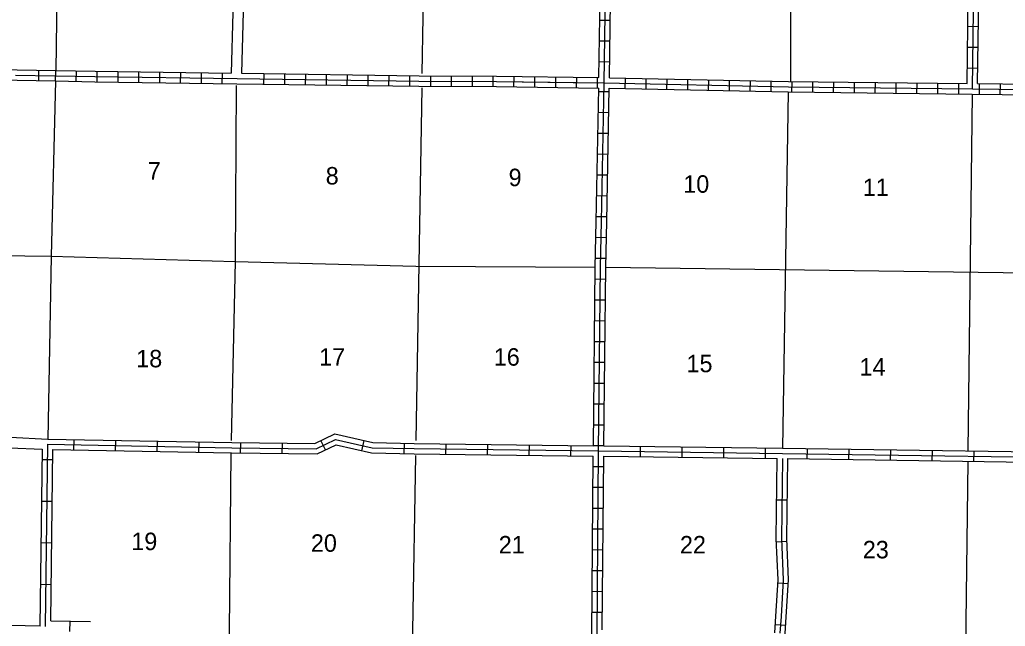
# Model space of a CAD drawing. Extents: x 1172052 to 1638052, y 15900200 to 16275684.
# Drawn here: x 1311778 to 1339989, y 15972913 to 15990290 of the extents above; entities that cross this region are included whole.
import ezdxf

# ---------------------------------------------------------------- set-up
doc = ezdxf.new("R2010")
doc.units = 0
for name, color, linetype in [('L11', 7, 'Continuous'), ('L13', 7, 'Continuous'), ('L14', 7, 'Continuous'), ('L8', 7, 'Continuous'), ('L9', 7, 'Continuous')]:
    doc.layers.add(name, color=color, linetype=linetype)

msp = doc.modelspace()

# ---------------------------------------------------------------- linework, layer by layer
at = {"layer": 'L11'}
for points in [[(1317970, 15993978), (1317827, 15988758)], [(1318262, 15993676), (1318127, 15988754)], [(1307288, 15978411), (1311505, 15978328), (1312583, 15978278)], [(1307282, 15978111), (1311495, 15978028), (1312423, 15977985)]]:
    msp.add_lwpolyline(points, dxfattribs=at)
at = {"layer": 'L13'}
for p, q in [((1333777, 15988220), (1333614, 15978018)), ((1339044, 15988161), (1338917, 15977941)), ((1312680, 15983517), (1312583, 15978278)), ((1323112, 15983227), (1328254, 15983202)), ((1328554, 15983199), (1344127, 15982992)), ((1338913, 15977642), (1338786, 15967401))]:
    msp.add_line(p, q, dxfattribs=at)
for points in [[(1313221, 16020194), (1313136, 16015052), (1313049, 16009739), (1313046, 16004443), (1312951, 15999139), (1312881, 15993868), (1312807, 15988838)], [(1333983, 15998732), (1333849, 15993536), (1333838, 15988519)], [(1323372, 15993627), (1323291, 15988750)], [(1312802, 15988538), (1312680, 15983517)], [(1317969, 15988402), (1317941, 15983361)], [(1323284, 15988336), (1323116, 15978233)], [(1307375, 15983582), (1312680, 15983517), (1317941, 15983361), (1323112, 15983227)], [(1317941, 15983361), (1317829, 15978233)], [(1317823, 15977873), (1317721, 15967678)], [(1323109, 15977808), (1323025, 15972787), (1322968, 15967510)], [(1302135, 15973165), (1307246, 15973046), (1312363, 15972926)]]:
    msp.add_lwpolyline(points, dxfattribs=at)
at = {"layer": 'L8'}
for p, q in [((1328358, 15988632), (1328429, 15993571)), ((1338898, 15988463), (1338964, 15993614)), ((1339198, 15988459), (1339264, 15993611)), ((1328681, 15990267), (1328382, 15990271)), ((1338920, 15990103), (1339218, 15990099)), ((1328672, 15989670), (1328374, 15989675)), ((1338912, 15989506), (1339210, 15989502)), ((1328663, 15989074), (1328365, 15989078)), ((1312320, 15988845), (1312315, 15988546)), ((1312801, 15988536), (1312807, 15988834)), ((1313398, 15988525), (1313403, 15988823)), ((1313995, 15988514), (1313999, 15988813)), ((1314591, 15988506), (1314596, 15988804)), ((1315188, 15988497), (1315192, 15988795)), ((1315784, 15988489), (1315789, 15988787)), ((1316381, 15988480), (1316385, 15988778)), ((1316978, 15988471), (1316982, 15988770)), ((1317574, 15988463), (1317578, 15988761)), ((1338904, 15988910), (1339203, 15988906)), ((1318767, 15988446), (1318771, 15988744)), ((1319364, 15988437), (1319368, 15988735)), ((1319960, 15988428), (1319965, 15988727)), ((1320557, 15988420), (1320561, 15988718)), ((1321153, 15988411), (1321158, 15988709)), ((1321750, 15988403), (1321754, 15988701)), ((1322346, 15988394), (1322351, 15988692)), ((1322943, 15988385), (1322947, 15988684)), ((1323541, 15988381), (1323542, 15988679)), ((1324138, 15988379), (1324139, 15988677)), ((1324734, 15988377), (1324735, 15988675)), ((1325331, 15988375), (1325332, 15988673)), ((1325926, 15988368), (1325930, 15988666)), ((1326523, 15988359), (1326527, 15988657)), ((1327119, 15988350), (1327123, 15988649)), ((1327716, 15988342), (1327720, 15988640)), ((1328312, 15988333), (1328316, 15988631)), ((1329105, 15988616), (1329099, 15988318)), ((1329702, 15988604), (1329696, 15988306)), ((1330298, 15988592), (1330292, 15988293)), ((1330895, 15988579), (1330889, 15988281)), ((1331491, 15988567), (1331485, 15988269)), ((1332088, 15988554), (1332081, 15988256)), ((1332684, 15988542), (1332678, 15988244)), ((1333281, 15988530), (1333274, 15988232)), ((1333876, 15988518), (1333872, 15988220)), ((1334472, 15988512), (1334469, 15988213)), ((1335069, 15988505), (1335065, 15988207)), ((1335665, 15988498), (1335662, 15988200)), ((1336262, 15988492), (1336258, 15988193)), ((1336858, 15988485), (1336855, 15988187)), ((1337455, 15988478), (1337451, 15988180)), ((1328352, 15988234), (1328650, 15988229)), ((1338051, 15988471), (1338048, 15988173)), ((1338648, 15988465), (1338645, 15988166)), ((1339198, 15988459), (1344188, 15988395)), ((1339245, 15988458), (1339241, 15988159)), ((1339841, 15988450), (1339837, 15988152)), ((1328341, 15987638), (1328639, 15987632)), ((1328330, 15987041), (1328628, 15987036)), ((1328318, 15986445), (1328617, 15986439)), ((1328307, 15985848), (1328605, 15985843)), ((1328296, 15985252), (1328594, 15985246)), ((1328285, 15984655), (1328583, 15984650)), ((1328273, 15984059), (1328571, 15984053)), ((1328260, 15983463), (1328559, 15983456)), ((1328251, 15982865), (1328549, 15982861)), ((1328245, 15982268), (1328543, 15982265)), ((1328238, 15981671), (1328536, 15981668)), ((1328231, 15981075), (1328529, 15981072)), ((1328224, 15980478), (1328523, 15980475)), ((1328218, 15979882), (1328516, 15979878)), ((1328211, 15979285), (1328509, 15979282)), ((1328204, 15978689), (1328503, 15978685)), ((1328198, 15978092), (1328496, 15978089)), ((1328454, 15972808), (1328494, 15977783)), ((1328192, 15977495), (1328491, 15977493)), ((1328188, 15976898), (1328486, 15976896)), ((1328183, 15976302), (1328481, 15976299)), ((1328178, 15975705), (1328476, 15975703)), ((1328173, 15975109), (1328472, 15975106)), ((1328168, 15974512), (1328467, 15974510)), ((1328164, 15973916), (1328462, 15973913)), ((1328159, 15973319), (1328457, 15973317)), ((1312665, 15973070), (1313799, 15973054)), ((1313209, 15973060), (1313205, 15972762))]:
    msp.add_line(p, q, dxfattribs=at)
for points in [[(1339046, 15988311), (1339113, 15993552), (1339265, 16004110), (1339300, 16005952)], [(1328506, 15988480), (1328581, 15993721), (1328647, 15998870), (1328524, 15998997), (1323683, 15999092), (1323452, 15999212)], [(1328658, 15988626), (1328731, 15993719), (1328797, 15998841)], [(1303556, 15988983), (1307446, 15988915), (1310046, 15988882), (1312807, 15988838)], [(1312807, 15988835), (1313935, 15988814), (1317827, 15988758)], [(1307589, 15988613), (1310041, 15988582), (1312802, 15988538)], [(1311658, 15988705), (1313932, 15988664), (1317998, 15988606), (1323206, 15988531), (1325423, 15988524), (1328506, 15988480)], [(1312802, 15988535), (1313930, 15988514), (1317996, 15988456), (1323205, 15988381), (1325422, 15988374), (1328353, 15988332)], [(1312804, 15988685), (1313932, 15988664), (1317998, 15988606), (1323206, 15988531), (1325423, 15988524), (1328356, 15988482)], [(1318127, 15988754), (1323207, 15988681), (1325424, 15988674), (1328358, 15988632)], [(1328218, 15967352), (1328303, 15972660), (1328345, 15977935), (1328404, 15983201), (1328431, 15984510), (1328506, 15988480)], [(1328506, 15988480), (1333780, 15988370), (1339046, 15988311), (1344337, 15988243), (1349617, 15988208), (1354883, 15988123)], [(1328658, 15988626), (1333782, 15988520), (1338898, 15988463)], [(1328197, 15978087), (1328254, 15983204), (1328281, 15984512), (1328353, 15988332)], [(1328497, 15978083), (1328554, 15983199), (1328581, 15984507), (1328653, 15988326)], [(1328653, 15988326), (1333777, 15988220), (1339044, 15988161), (1344185, 15988095)], [(1328068, 15967355), (1328153, 15972662), (1328194, 15977787)]]:
    msp.add_lwpolyline(points, dxfattribs=at)
at = {"layer": 'L9'}
for p, q in [((1313326, 15977965), (1313332, 15978263)), ((1314519, 15977942), (1314525, 15978240)), ((1315712, 15977919), (1315718, 15978217)), ((1316905, 15977896), (1316911, 15978195)), ((1318100, 15977876), (1318103, 15978174)), ((1319293, 15977863), (1319296, 15978161)), ((1320530, 15977965), (1320400, 15978233)), ((1321566, 15977943), (1321633, 15978234)), ((1322782, 15977859), (1322789, 15978158)), ((1323977, 15977842), (1323980, 15978140)), ((1325170, 15977826), (1325173, 15978125)), ((1326363, 15977811), (1326367, 15978109)), ((1327556, 15977796), (1327560, 15978094)), ((1329540, 15978069), (1329536, 15977771)), ((1330733, 15978054), (1330729, 15977755)), ((1312363, 15972914), (1312428, 15977985)), ((1328494, 15977783), (1333460, 15977720)), ((1331926, 15978038), (1331922, 15977740)), ((1333119, 15978023), (1333116, 15977725)), ((1334313, 15978007), (1334308, 15977709)), ((1335506, 15977990), (1335501, 15977691)), ((1336699, 15977972), (1336694, 15977674)), ((1337892, 15977955), (1337888, 15977657)), ((1339085, 15977938), (1339081, 15977640)), ((1312723, 15977683), (1312425, 15977686)), ((1333760, 15977716), (1344074, 15977567)), ((1312708, 15976489), (1312410, 15976493)), ((1333746, 15976523), (1333447, 15976526)), ((1312693, 15975296), (1312395, 15975300)), ((1333737, 15975338), (1333439, 15975325)), ((1312678, 15974103), (1312379, 15974107)), ((1333777, 15974130), (1333479, 15974149)), ((1333702, 15972939), (1333404, 15972959))]:
    msp.add_line(p, q, dxfattribs=at)
for points in [[(1312583, 15978278), (1317848, 15978178), (1320229, 15978152), (1320798, 15978426), (1321881, 15978178), (1323073, 15978152), (1328197, 15978087)], [(1312513, 15972912), (1312580, 15978128), (1317846, 15978028), (1320262, 15978001), (1320816, 15978268), (1321863, 15978028), (1323071, 15978002), (1328345, 15977935)], [(1312665, 15973070), (1312728, 15977975), (1317843, 15977878), (1320296, 15977851), (1320834, 15978110), (1321844, 15977878), (1323068, 15977852), (1328194, 15977787)], [(1328497, 15978083), (1333613, 15978018), (1344078, 15977867)], [(1328345, 15977935), (1333611, 15977868), (1344227, 15977715)], [(1333388, 15972729), (1333419, 15973202), (1333484, 15974243), (1333434, 15975424), (1333460, 15977720)], [(1333610, 15977718), (1333584, 15975426), (1333634, 15974242), (1333569, 15973193), (1333538, 15972719)], [(1333676, 15972542), (1333719, 15973183), (1333784, 15974240), (1333735, 15975428), (1333760, 15977716)]]:
    msp.add_lwpolyline(points, dxfattribs=at)

# ---------------------------------------------------------------- texts
at = {"layer": 'L14'}
for s, p in [('7', (1315443, 15985710)), ('8', (1320537, 15985569)), ('9', (1325772, 15985522)), ('10', (1330771, 15985333)), ('11', (1335911, 15985239)), ('17', (1320348, 15980379)), ('16', (1325347, 15980379)), ('18', (1315113, 15980332)), ('15', (1330865, 15980191)), ('14', (1335817, 15980096)), ('19', (1314972, 15975096)), ('20', (1320112, 15975048)), ('21', (1325489, 15975001)), ('22', (1330676, 15975001)), ('23', (1335911, 15974860))]:
    msp.add_text(s, height=500, rotation=0, dxfattribs=at).set_placement(p)

doc.saveas('drawing.dxf')
